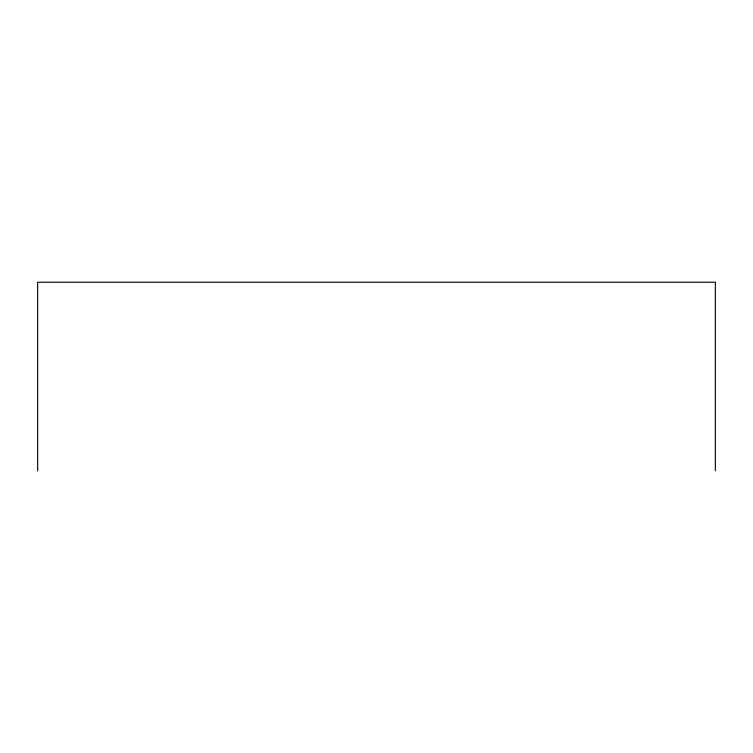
<?xml version="1.0" encoding="UTF-8"?>
<svg xmlns="http://www.w3.org/2000/svg" width="753" height="753" viewBox="0 0 753 753"><rect width="100%" height="100%" fill="white"/><g stroke="black" fill="none" stroke-linecap="round" stroke-linejoin="round"><path stroke-width="1.13" d="M715.35 470.785L715.35 282.215L37.65 282.215L37.65 470.785"/></g></svg>
